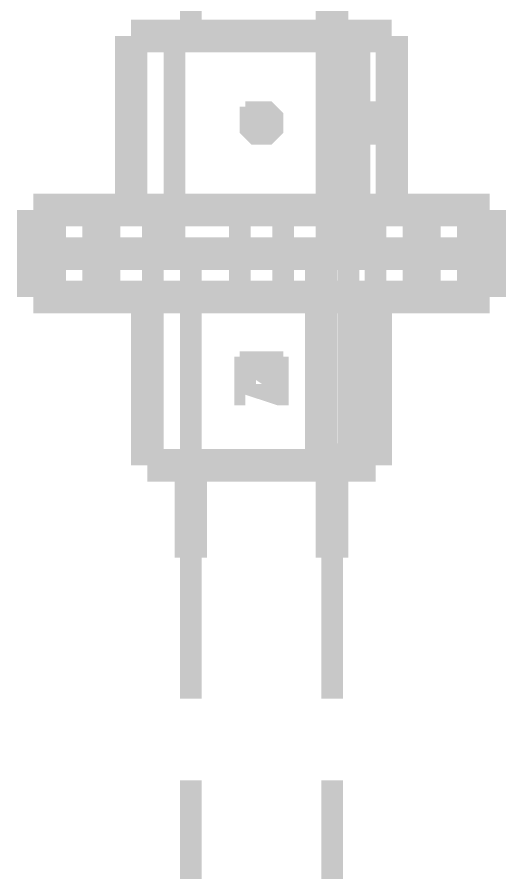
# Model space of a CAD drawing. Extents: x 0.1 to 11.6, y 0.3 to 16.2.
# Drawn here: x 8.0583 to 8.2084, y 12.9933 to 13.2558 of the extents above; entities that cross this region are included whole.
import ezdxf

# ---------------------------------------------------------------- set-up
doc = ezdxf.new("R2010")
doc.units = 0
doc.header["$MEASUREMENT"] = 0

msp = doc.modelspace()

# ---------------------------------------------------------------- linework, layer by layer
at = {"color": 0}
for points, const_width in [([(8.155, 13.25), (8.155, 13.9)], 0.01), ([(8.11165, 13.285), (8.11165, 13.25)], 0.00667), ([(8.09332, 13.25), (8.09332, 13.1967)], 0.01), ([(8.17333, 13.25), (8.09332, 13.25)], 0.01), ([(8.10667, 13.25), (8.10667, 13.1833)], 0.00667), ([(8.10667, 13.25), (8.10667, 13.1833)], 0.00667), ([(8.15332, 13.25), (8.15332, 13.2433)], 0.00667), ([(8.15831, 13.25), (8.15831, 13.1833)], 0.00667), ([(8.15831, 13.2433), (8.15831, 13.245), (8.15831, 13.2467), (8.15831, 13.2483), (8.16, 13.2483), (8.16, 13.25)], 0.00667), ([(8.16336, 13.25), (8.16336, 13.1833)], 0.00667), ([(8.17333, 13.2267), (8.17333, 13.25)], 0.01), ([(8.15332, 13.2433), (8.15332, 13.1833)], 0.00667), ([(8.15831, 13.2433), (8.15831, 13.1833)], 0.00667), ([(8.17333, 13.2233), (8.17333, 13.225), (8.17333, 13.2267)], 0.01), ([(8.17333, 13.2267), (8.16336, 13.2267)], 0.00667), ([(8.17333, 13.22), (8.17333, 13.2217), (8.17333, 13.2233)], 0.01), ([(8.17333, 13.2233), (8.17333, 13.2217)], 0.00667), ([(8.17333, 13.1967), (8.17333, 13.22)], 0.01), ([(8.16336, 13.22), (8.17333, 13.22)], 0.00667), ([(8.06332, 13.1967), (8.06332, 13.1833)], 0.01), ([(8.20335, 13.1967), (8.06332, 13.1967)], 0.01), ([(8.20335, 13.1833), (8.20335, 13.1967)], 0.01), ([(8.06999, 13.1967), (8.06999, 13.1833)], 0.00667), ([(8.08165, 13.1833), (8.08165, 13.1967)], 0.00667), ([(8.08664, 13.1967), (8.08664, 13.1833)], 0.00667), ([(8.09999, 13.1833), (8.09999, 13.1967)], 0.00667), ([(8.12668, 13.1967), (8.12668, 13.1833)], 0.00667), ([(8.13997, 13.1833), (8.13997, 13.1967)], 0.00667), ([(8.16835, 13.1967), (8.16835, 13.1833)], 0.00667), ([(8.18001, 13.1833), (8.18001, 13.1967)], 0.00667), ([(8.185, 13.1967), (8.185, 13.1833)], 0.00667), ([(8.19667, 13.1833), (8.19667, 13.1967)], 0.00667), ([(8.06332, 13.1833), (8.06332, 13.17)], 0.01), ([(8.06332, 13.1833), (8.13336, 13.1833)], 0.01), ([(8.20335, 13.1833), (8.06332, 13.1833)], 0.01), ([(8.13336, 13.1833), (8.20335, 13.1833)], 0.01), ([(8.20335, 13.17), (8.20335, 13.1833)], 0.01), ([(8.06999, 13.1833), (8.06999, 13.17)], 0.00667), ([(8.08165, 13.17), (8.08165, 13.1833)], 0.00667), ([(8.08664, 13.1833), (8.08664, 13.17)], 0.00667), ([(8.09999, 13.17), (8.09999, 13.1833)], 0.00667), ([(8.11165, 13.1833), (8.11165, 13.1183)], 0.00667), ([(8.11165, 13.1833), (8.11165, 13.1183)], 0.00667), ([(8.12668, 13.1833), (8.12668, 13.17)], 0.00667), ([(8.13997, 13.17), (8.13997, 13.1833)], 0.00667), ([(8.15001, 13.1233), (8.15001, 13.1833)], 0.00667), ([(8.15332, 13.1183), (8.15332, 13.1833)], 0.00667), ([(8.15332, 13.1833), (8.15332, 13.1233)], 0.00667), ([(8.16, 13.1183), (8.16, 13.1833)], 0.00667), ([(8.16835, 13.1833), (8.16835, 13.17)], 0.00667), ([(8.18001, 13.17), (8.18001, 13.1833)], 0.00667), ([(8.185, 13.1833), (8.185, 13.17)], 0.00667), ([(8.19667, 13.17), (8.19667, 13.1833)], 0.00667), ([(8.06332, 13.17), (8.13336, 13.17)], 0.01), ([(8.09831, 13.17), (8.09831, 13.1183)], 0.01), ([(8.13336, 13.17), (8.20335, 13.17)], 0.01), ([(8.16835, 13.1483), (8.16835, 13.17)], 0.01), ([(8.16835, 13.1417), (8.16835, 13.14), (8.16835, 13.1417), (8.16835, 13.1433), (8.16835, 13.145), (8.16835, 13.1467), (8.16835, 13.1483)], 0.01), ([(8.16835, 13.1483), (8.16, 13.1483)], 0.00667), ([(8.16835, 13.1483), (8.16997, 13.1483)], 0.00667), ([(8.16835, 13.145), (8.16835, 13.1433)], 0.00667), ([(8.16835, 13.145), (8.16997, 13.145)], 0.00667), ([(8.16835, 13.1183), (8.16835, 13.1417)], 0.01), ([(8.16, 13.14), (8.16835, 13.14)], 0.00667), ([(8.15001, 13.1233), (8.15001, 13.1183)], 0.00667), ([(8.155, 13.1183), (8.155, 13.12), (8.155, 13.1217), (8.15332, 13.1217), (8.15332, 13.1233)], 0.00667), ([(8.09831, 13.1183), (8.13336, 13.1183)], 0.01), ([(8.11165, 13.1183), (8.11165, 13.09)], 0.01), ([(8.13336, 13.1183), (8.16835, 13.1183)], 0.01), ([(8.155, 13.09), (8.155, 13.1183)], 0.01), ([(8.11165, 13.09), (8.11165, 13.0467)], 0.00667), ([(8.155, 13.0467), (8.155, 13.09)], 0.00667), ([(8.11165, 13.0217), (8.11165, 12.97)], 0.00667), ([(8.155, 12.97), (8.155, 13.0217)], 0.00667)]:
    msp.add_lwpolyline(points, dxfattribs=dict(at, const_width=const_width))
for points, const_width in [([(8.13336, 13.22), (8.13167, 13.22), (8.12999, 13.2217), (8.12999, 13.2233), (8.12999, 13.225), (8.13167, 13.225), (8.13167, 13.2267), (8.13336, 13.2267), (8.13499, 13.2267), (8.13667, 13.225), (8.13667, 13.2233), (8.13667, 13.2217), (8.13499, 13.22), (8.13336, 13.22)], 0.00667), ([(8.13336, 13.14), (8.13336, 13.1417), (8.13167, 13.1417), (8.12999, 13.1417), (8.12999, 13.1433), (8.12999, 13.145), (8.12999, 13.1467), (8.13167, 13.1467), (8.13167, 13.1483), (8.13336, 13.1483), (8.13499, 13.1483), (8.13499, 13.1467), (8.13667, 13.1467), (8.13667, 13.145), (8.13667, 13.1433), (8.13667, 13.1417), (8.13499, 13.1417), (8.13336, 13.1417), (8.13336, 13.14)], 0.01)]:
    msp.add_lwpolyline(points, close=True, dxfattribs=dict(at, const_width=const_width))

doc.saveas('drawing.dxf')
